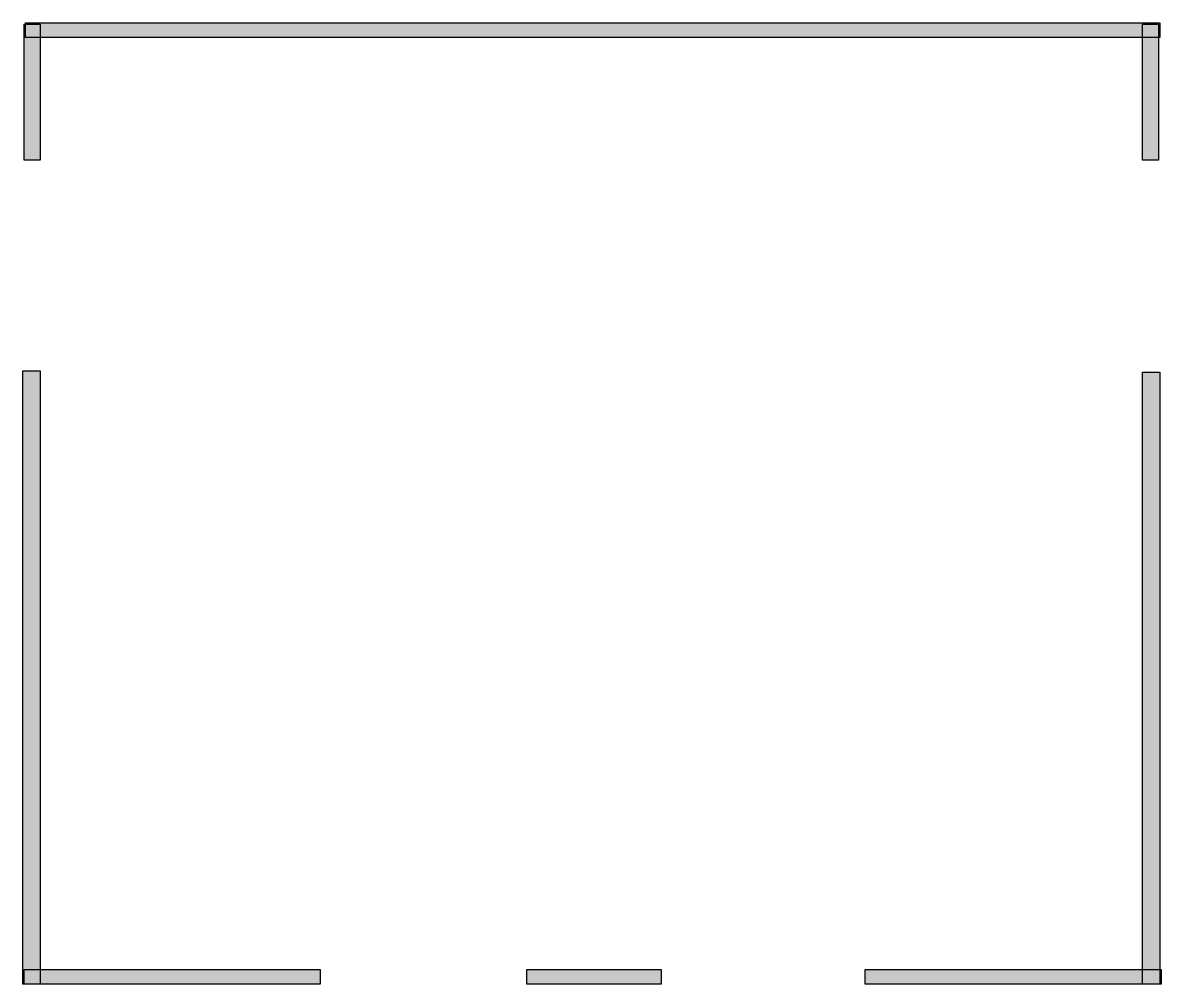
# Model space of a CAD drawing. Header units: centimetres. Extents: x 99 to 1213, y 0 to 940.
import ezdxf

# ---------------------------------------------------------------- set-up
doc = ezdxf.new("R2010")
doc.units = ezdxf.units.CM
doc.layers.add('WALL', color=7, linetype='Continuous')

msp = doc.modelspace()

# ---------------------------------------------------------------- hatches: boundary and pattern name
at = {"layer": 'WALL'}
h = msp.add_hatch(color=256, dxfattribs=at)
h.dxf.hatch_style = 1
h.paths.add_polyline_path([(100.4, 939.1), (116.1, 939.1), (116.1, 806.1), (100.4, 806.1)])
h = msp.add_hatch(color=256, dxfattribs=at)
h.dxf.hatch_style = 1
h.paths.add_polyline_path([(101.7, 940.4), (1211.7, 940.4), (1211.7, 926.1), (101.7, 926.1)])
h = msp.add_hatch(color=256, dxfattribs=at)
h.dxf.hatch_style = 1
h.paths.add_polyline_path([(1194.8, 939.1), (1210.4, 939.1), (1210.4, 806.1), (1194.8, 806.1)])
h = msp.add_hatch(color=256, dxfattribs=at)
h.dxf.hatch_style = 1
h.paths.add_polyline_path([(99.1, 600), (116.1, 600), (116.1, 0), (99.1, 0)])
h = msp.add_hatch(color=256, dxfattribs=at)
h.dxf.hatch_style = 1
h.paths.add_polyline_path([(1194.8, 598.7), (1211.7, 598.7), (1211.7, 0), (1194.8, 0)])
h = msp.add_hatch(color=256, dxfattribs=at)
h.dxf.hatch_style = 1
h.paths.add_polyline_path([(100.4, 14.3), (390, 14.3), (390, 0), (100.4, 0)])
h = msp.add_hatch(color=256, dxfattribs=at)
h.dxf.hatch_style = 1
h.paths.add_polyline_path([(592.2, 14.3), (723.9, 14.3), (723.9, 0), (592.2, 0)])
h = msp.add_hatch(color=256, dxfattribs=at)
h.dxf.hatch_style = 1
h.paths.add_polyline_path([(923.5, 14.3), (1213, 14.3), (1213, 0), (923.5, 0)])

# ---------------------------------------------------------------- linework, layer by layer
for points in [[(100.4, 939.1), (116.1, 939.1), (116.1, 806.1), (100.4, 806.1)], [(101.7, 940.4), (1211.7, 940.4), (1211.7, 926.1), (101.7, 926.1)], [(1194.8, 939.1), (1210.4, 939.1), (1210.4, 806.1), (1194.8, 806.1)], [(99.1, 600), (116.1, 600), (116.1, 0), (99.1, 0)], [(1194.8, 598.7), (1211.7, 598.7), (1211.7, 0), (1194.8, 0)], [(100.4, 14.3), (390, 14.3), (390, 0), (100.4, 0)], [(592.2, 14.3), (723.9, 14.3), (723.9, 0), (592.2, 0)], [(923.5, 14.3), (1213, 14.3), (1213, 0), (923.5, 0)]]:
    msp.add_lwpolyline(points, close=True, dxfattribs=at)

doc.saveas('drawing.dxf')
